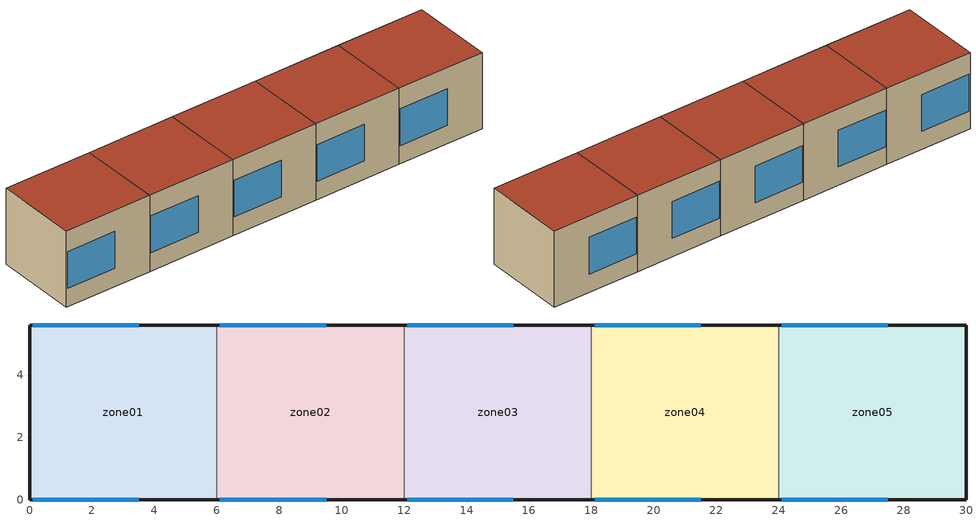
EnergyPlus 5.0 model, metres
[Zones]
zone01
 floor ground (GROUND_FLOOR): 0,0 0,5.6 6,5.6 6,0 z0
 wall outside (EXT_WALL): 6,5.6 0,5.6 0,0 6,0 z0:5.2
 wall to zone02 (ADJ_WALL): 6,0 6,5.6 z0:5.2
 window (EXT_WINDOW1): 0.1,0 3.5,0 / 3.5,5.6 0.1,5.6 z1.25:3.75
 roof outside (EXT_ROOF): 6,0 6,5.6 0,5.6 0,0 z5.2
zone02
 floor ground (GROUND_FLOOR): 6,0 6,5.6 12,5.6 12,0 z0
 wall outside (EXT_WALL): 12,5.6 6,5.6 / 6,0 12,0 z0:5.2
 wall to zone03 (ADJ_WALL): 12,0 12,5.6 z0:5.2
 wall to zone01 (ADJ_WALL): 6,5.6 6,0 z0:5.2
 window (EXT_WINDOW1): 6.1,0 9.5,0 / 9.5,5.6 6.1,5.6 z1.25:3.75
 roof outside (EXT_ROOF): 12,0 12,5.6 6,5.6 6,0 z5.2
zone03
 floor ground (GROUND_FLOOR): 12,0 12,5.6 18,5.6 18,0 z0
 wall outside (EXT_WALL): 18,5.6 12,5.6 / 12,0 18,0 z0:5.2
 wall to zone04 (ADJ_WALL): 18,0 18,5.6 z0:5.2
 wall to zone02 (ADJ_WALL): 12,5.6 12,0 z0:5.2
 window (EXT_WINDOW1): 12.1,0 15.5,0 / 15.5,5.6 12.1,5.6 z1.25:3.75
 roof outside (EXT_ROOF): 18,0 18,5.6 12,5.6 12,0 z5.2
zone04
 floor ground (GROUND_FLOOR): 18,0 18,5.6 24,5.6 24,0 z0
 wall outside (EXT_WALL): 24,5.6 18,5.6 / 18,0 24,0 z0:5.2
 wall to zone05 (ADJ_WALL): 24,0 24,5.6 z0:5.2
 wall to zone03 (ADJ_WALL): 18,5.6 18,0 z0:5.2
 window (EXT_WINDOW1): 18.1,0 21.5,0 / 21.5,5.6 18.1,5.6 z1.25:3.75
 roof outside (EXT_ROOF): 24,0 24,5.6 18,5.6 18,0 z5.2
zone05
 floor ground (GROUND_FLOOR): 24,0 24,5.6 30,5.6 30,0 z0
 wall outside (EXT_WALL): 24,0 30,0 30,5.6 24,5.6 z0:5.2
 wall to zone04 (ADJ_WALL): 24,5.6 24,0 z0:5.2
 window (EXT_WINDOW1): 24.1,0 27.5,0 / 27.5,5.6 24.1,5.6 z1.25:3.75
 roof outside (EXT_ROOF): 30,0 30,5.6 24,5.6 24,0 z5.2
[Building]
TRNSYS18: North Axis {deg}=0; Terrain=City; Loads Convergence Tolerance Value=0; Temperature Convergence Tolerance Value {deltaC}=0; Solar Distribution=FullInteriorAndExterior; Maximum Number of Warmup Days=0
[Site:Location]
not used: Latitude {deg}=0; Longitude {deg}=0; Time Zone {hr}=0; Elevation {m}=0
[Construction]
GROUND_FLOOR; EXT_WALL; EXT_ROOF; ADJ_WALL; EXT_WINDOW1: 
[WindowProperty:ShadingControl]
ESHADE=0; ISHADE=INPUT 1*MAX_ISHADE : SHADECNTRL=ISHADE_INTERNAL
[SurfaceProperty:OtherSideCoefficients]
BOUNDARY=IDENTICAL; BOUNDARY=INPUT 1*TBOUNDARY; BOUNDARY=INPUT 1*TBOUNDARY_2; BOUNDARY=INPUT 1*TBOUNDARY_3; BOUNDARY=INPUT 1*TGROUND; BOUNDARY=20; BOUNDARY=15
[Zone] Multiplier=1
zone01; zone02; zone03; zone04; zone05
